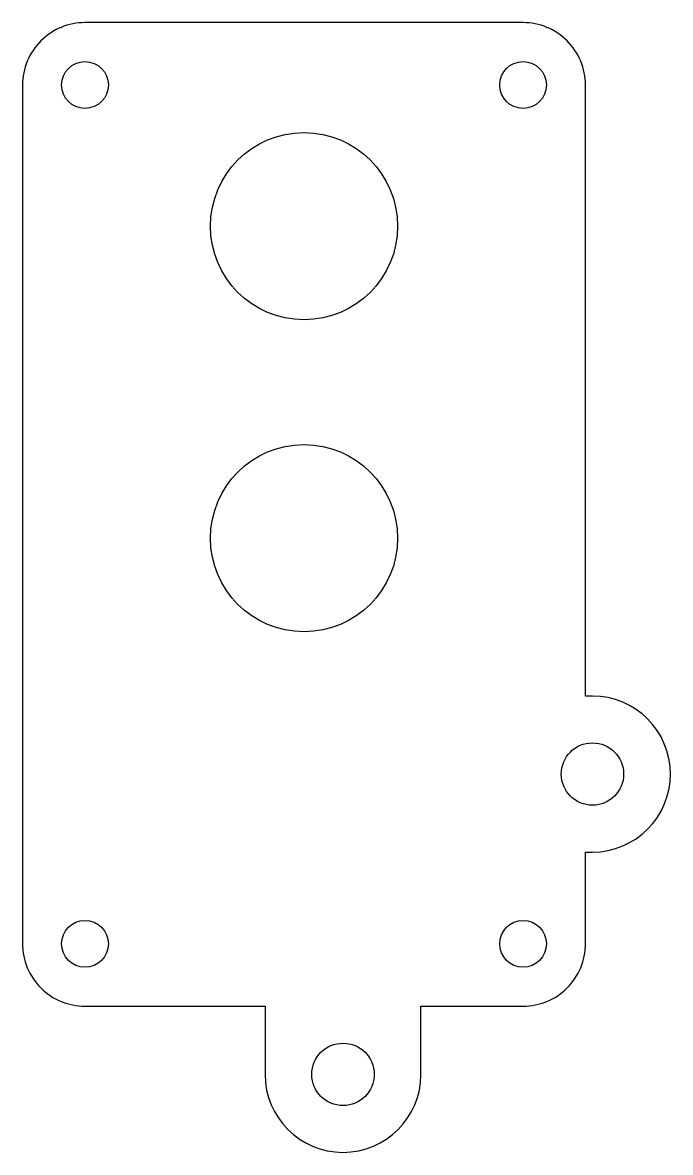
# Model space of a CAD drawing. Header units: millimetres. Extents: x 0 to 83, y -27 to 118.
import ezdxf

# ---------------------------------------------------------------- set-up
doc = ezdxf.new("R2010")
doc.units = ezdxf.units.MM

msp = doc.modelspace()

# ---------------------------------------------------------------- linework, layer by layer
msp.add_lwpolyline([(72.2, 31.76), (72.2, 110.1, 0.414214), (64.2, 118.1), (8, 118.1, 0.414214), (0, 110.1), (0, 0, 0.414214), (8, -8), (31.1, -8), (31.1, -16.74, 1), (51.1, -16.74), (51.1, -8), (64.2, -8, 0.414214), (72.2, 0), (72.2, 11.76), (73.1, 11.76, 1), (73.1, 31.76)], format="xyb", close=True)
for centre, radius in [((8, 110.1), 3), ((64.2, 110.1), 3), ((36.1, 92), 12), ((36.1, 52), 12), ((73.1, 21.76), 4), ((8, 0), 3), ((64.2, 0), 3), ((41.1, -16.74), 4)]:
    msp.add_circle(centre, radius)

doc.saveas('drawing.dxf')
